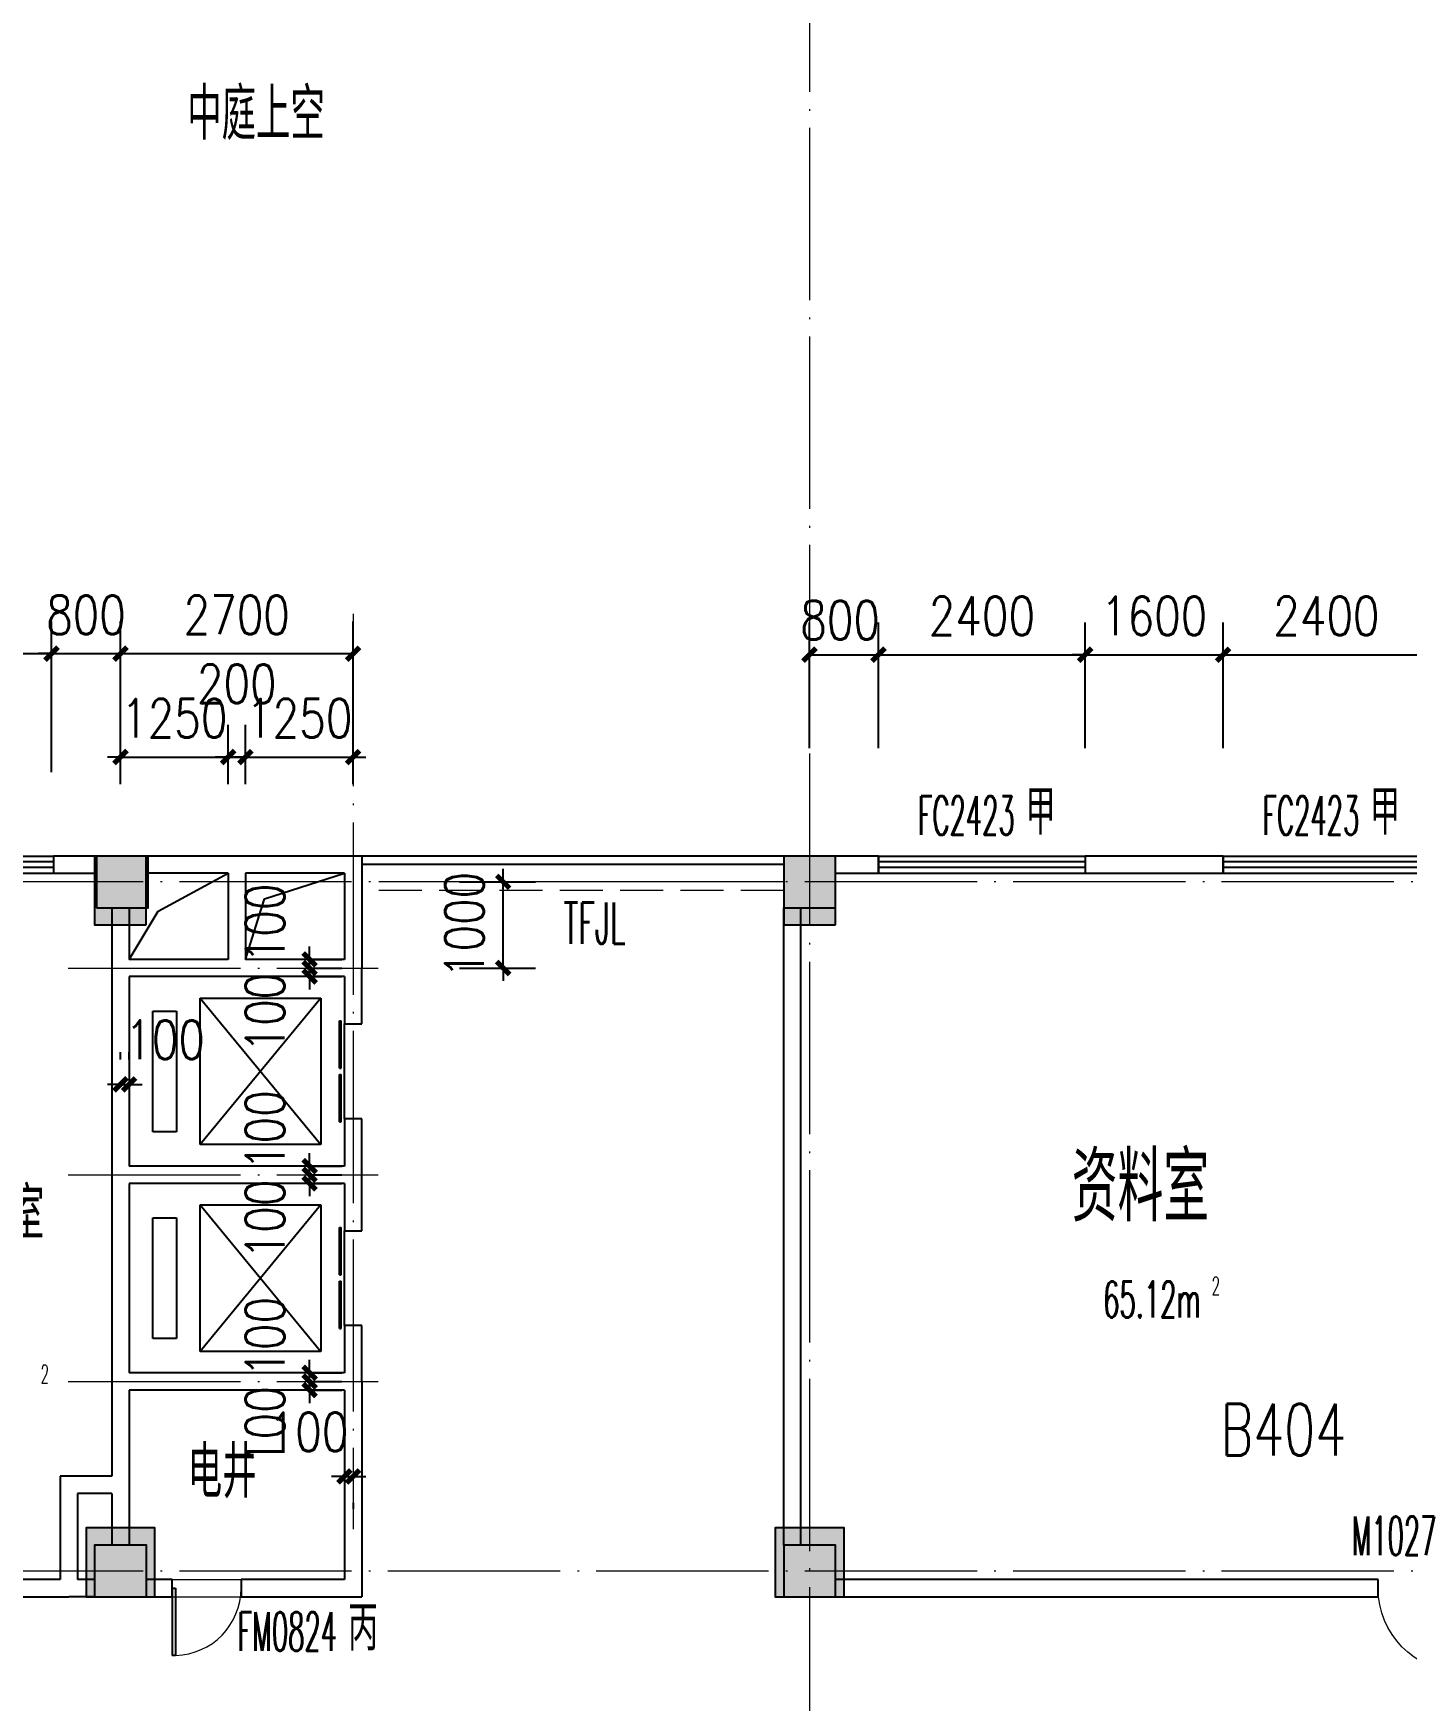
# Model space of a CAD drawing. Extents: x 1417642 to 3570900, y 124798 to 1191112.
# Drawn here: x 1547999 to 1563941, y 315712 to 335067 of the extents above; entities that cross this region are included whole.
import ezdxf

# ---------------------------------------------------------------- set-up
doc = ezdxf.new("R2010")
doc.units = 0
doc.header["$LTSCALE"] = 1000
doc.header["$MEASUREMENT"] = 0
doc.linetypes.add('DASH', pattern=[0.35, 0.25, -0.1])
doc.linetypes.add('DOTE', pattern=[2.42, 2, -0.2, 0.02, -0.2])
doc.layers.get('0').update_dxf_attribs({"linetype": 'CONTINUOUS'})
doc.layers.get('Defpoints').update_dxf_attribs({"linetype": 'CONTINUOUS'})
for name, color, linetype in [('colu', 2, 'CONTINUOUS'), ('COLUMN', 9, 'CONTINUOUS'), ('DOTE', 1, 'DOTE'), ('EVTR', 2, 'CONTINUOUS'), ('LATRINE', 6, 'CONTINUOUS'), ('PUB_DIM', 3, 'CONTINUOUS'), ('PUB_HATCH', 8, 'CONTINUOUS'), ('PUB_TEXT', 40, 'CONTINUOUS'), ('SPACE', 7, 'CONTINUOUS'), ('STAIR', 2, 'CONTINUOUS'), ('tiaozheng', 20, 'CONTINUOUS'), ('WALL', 4, 'CONTINUOUS'), ('WINDOW', 2, 'CONTINUOUS'), ('WINDOW_TEXT', 7, 'CONTINUOUS'), ('填充', 252, 'CONTINUOUS'), ('柱填充', 8, 'CONTINUOUS')]:
    doc.layers.add(name, color=color, linetype=linetype)
doc.styles.add('_TCH_SPACE', font='ROMANS', dxfattribs={"width": 0.7, "height": 5, "bigfont": 'Z'})
doc.styles.add('_TCH_WINDOW', font='ROMANS.shx', dxfattribs={"width": 0.7, "height": 400, "bigfont": 'Z.shx'})
doc.styles.add('DIM_FONT', font='SIMPLEX.shx', dxfattribs={"width": 0.8})
doc.styles.add('Z', font='ROMANS', dxfattribs={"width": 0.7, "bigfont": 'Z'})
doc.dimstyles.new('DIMN150', dxfattribs={"dimscale": 1.5, "dimtxt": 300, "dimasz": 100, "dimexe": 250, "dimexo": 300, "dimgap": 150, "dimtad": 1, "dimdec": 0, "dimzin": 0, "dimdsep": 46, "dimtxsty": 'DIM_FONT', "dimblk": 'ARCHTICK', "dimcen": 0.09, "dimdle": 1.5, "dimclrt": 7, "dimazin": 2, "dimtfac": 1, "dimtdec": 0, "dimtix": 1, "dimtmove": 2, "dimatfit": 3, "dimldrblk": 'ARCHTICK', "dimfxl": 1, "dimtolj": 1, "dimtzin": 0, "dimarcsym": 0})

# ---------------------------------------------------------------- blocks, each defined once
blk = doc.blocks.new('i89')
at = {"layer": '柱填充'}
h = blk.add_hatch(color=256, dxfattribs=at)
h.paths.add_polyline_path([(1555333, 501498), (1555333, 502098), (1554733, 502098), (1554733, 501498)])
h.paths.add_polyline_path([(1525733, 501498), (1525733, 502098), (1525133, 502098), (1525133, 501498)])
h.paths.add_polyline_path([(1517733, 501498), (1517733, 502098), (1517133, 502098), (1517133, 501498)])
h.paths.add_polyline_path([(1509733, 501498), (1509733, 502098), (1509133, 502098), (1509133, 501498)])
h.paths.add_polyline_path([(1501733, 501498), (1501733, 502098), (1501133, 502098), (1501133, 501498)])
h.paths.add_polyline_path([(1498133, 501498), (1498133, 502098), (1497533, 502098), (1497533, 501498)])
h.paths.add_polyline_path([(1498133, 529448), (1498133, 530148), (1497433, 530148), (1497433, 529448)])
h.paths.add_polyline_path([(1498133, 537448), (1498133, 538148), (1497433, 538148), (1497433, 537448)])
h.paths.add_polyline_path([(1541783, 545398), (1541783, 546098), (1541083, 546098), (1541083, 545398)])
h.paths.add_polyline_path([(1565333, 559098), (1565333, 559698), (1564733, 559698), (1564733, 559098)])
h.paths.add_polyline_path([(1565383, 549098), (1565383, 549798), (1564683, 549798), (1564683, 549098)])
h.paths.add_polyline_path([(1565333, 545498), (1565333, 546098), (1564733, 546098), (1564733, 545498)])
h.paths.add_polyline_path([(1565383, 538098), (1564683, 538098), (1564683, 537498), (1565383, 537498)])
h.paths.add_polyline_path([(1565333, 529498), (1565333, 530098), (1564733, 530098), (1564733, 529498)])
h.paths.add_polyline_path([(1565333, 519498), (1565333, 520098), (1564733, 520098), (1564733, 519498)])
h.paths.add_polyline_path([(1565333, 511498), (1565333, 512098), (1564733, 512098), (1564733, 511498)])
h.paths.add_polyline_path([(1565333, 501498), (1565333, 502098), (1564733, 502098), (1564733, 501498)])
h.paths.add_polyline_path([(1555333, 559098), (1555333, 559698), (1554733, 559698), (1554733, 559098)])
h.paths.add_polyline_path([(1555333, 549098), (1555333, 549698), (1554733, 549698), (1554733, 549098)])
h.paths.add_polyline_path([(1555333, 545498), (1555333, 546098), (1554733, 546098), (1554733, 545498)])
h.paths.add_polyline_path([(1555333, 537498), (1555333, 538098), (1554733, 538098), (1554733, 537498)])
h.paths.add_polyline_path([(1555433, 529448), (1555433, 530148), (1554733, 530148), (1554733, 529448)])
h.paths.add_polyline_path([(1555433, 519448), (1555433, 520148), (1554733, 520148), (1554733, 519448)])
h.paths.add_polyline_path([(1555433, 511498), (1555433, 512198), (1554733, 512198), (1554733, 511498)])
h.paths.add_polyline_path([(1551733, 557298), (1551733, 557898), (1551133, 557898), (1551133, 557298)])
h.paths.add_polyline_path([(1551783, 549098), (1551783, 549798), (1551083, 549798), (1551083, 549098)])
h.paths.add_polyline_path([(1551733, 545498), (1551733, 546098), (1551133, 546098), (1551133, 545498)])
h.paths.add_polyline_path([(1551733, 537498), (1551733, 538098), (1551133, 538098), (1551133, 537498)])
h.paths.add_polyline_path([(1551733, 529498), (1551733, 530098), (1551133, 530098), (1551133, 529498)])
h.paths.add_polyline_path([(1551733, 519498), (1551733, 520098), (1551133, 520098), (1551133, 519498)])
h.paths.add_polyline_path([(1551783, 511498), (1551783, 512198), (1551083, 512198), (1551083, 511498)])
h.paths.add_polyline_path([(1551733, 501498), (1551733, 502098), (1551133, 502098), (1551133, 501498)])
h.paths.add_polyline_path([(1541733, 559098), (1541733, 559698), (1541133, 559698), (1541133, 559098)])
h.paths.add_polyline_path([(1541733, 557298), (1541733, 557898), (1541133, 557898), (1541133, 557298)])
h.paths.add_polyline_path([(1541783, 549098), (1541783, 549798), (1541083, 549798), (1541083, 549098)])
h.paths.add_polyline_path([(1541733, 537498), (1541733, 538298), (1541133, 538298), (1541133, 537498)])
h.paths.add_polyline_path([(1541733, 519298), (1541733, 520098), (1541133, 520098), (1541133, 519298)])
h.paths.add_polyline_path([(1541833, 511498), (1541833, 512298), (1541033, 512298), (1541033, 511498)])
h.paths.add_polyline_path([(1541733, 501498), (1541733, 502098), (1541133, 502098), (1541133, 501498)])
h.paths.add_polyline_path([(1533733, 559098), (1533733, 559698), (1533133, 559698), (1533133, 559098)])
h.paths.add_polyline_path([(1533783, 549098), (1533783, 549798), (1533083, 549798), (1533083, 549098)])
h.paths.add_polyline_path([(1533733, 545498), (1533733, 546098), (1533133, 546098), (1533133, 545498)])
h.paths.add_polyline_path([(1533733, 537498), (1533733, 538298), (1533133, 538298), (1533133, 537498)])
h.paths.add_polyline_path([(1533733, 519298), (1533733, 520098), (1533133, 520098), (1533133, 519298)])
h.paths.add_polyline_path([(1533833, 511498), (1533833, 512298), (1533033, 512298), (1533033, 511498)])
h.paths.add_polyline_path([(1533733, 501498), (1533733, 502098), (1533133, 502098), (1533133, 501498)])
h.paths.add_polyline_path([(1525733, 559098), (1525733, 559698), (1525133, 559698), (1525133, 559098)])
h.paths.add_polyline_path([(1525783, 549098), (1525783, 549798), (1525083, 549798), (1525083, 549098)])
h.paths.add_polyline_path([(1525733, 545498), (1525733, 546098), (1525133, 546098), (1525133, 545498)])
h.paths.add_polyline_path([(1525733, 537498), (1525733, 538298), (1525133, 538298), (1525133, 537498)])
h.paths.add_polyline_path([(1525733, 519298), (1525733, 520098), (1525133, 520098), (1525133, 519298)])
h.paths.add_polyline_path([(1525833, 511498), (1525833, 512298), (1525033, 512298), (1525033, 511498)])
h.paths.add_polyline_path([(1517733, 559098), (1517733, 559698), (1517133, 559698), (1517133, 559098)])
h.paths.add_polyline_path([(1517783, 549098), (1517783, 549798), (1517083, 549798), (1517083, 549098)])
h.paths.add_polyline_path([(1517733, 545498), (1517733, 546098), (1517133, 546098), (1517133, 545498)])
h.paths.add_polyline_path([(1517733, 537498), (1517733, 538298), (1517133, 538298), (1517133, 537498)])
h.paths.add_polyline_path([(1517733, 519298), (1517733, 520098), (1517133, 520098), (1517133, 519298)])
h.paths.add_polyline_path([(1517833, 511498), (1517833, 512298), (1517033, 512298), (1517033, 511498)])
h.paths.add_polyline_path([(1509733, 559098), (1509733, 559698), (1509133, 559698), (1509133, 559098)])
h.paths.add_polyline_path([(1509783, 549098), (1509783, 549798), (1509083, 549798), (1509083, 549098)])
h.paths.add_polyline_path([(1509733, 545498), (1509733, 546098), (1509133, 546098), (1509133, 545498)])
h.paths.add_polyline_path([(1509733, 537498), (1509733, 538298), (1509133, 538298), (1509133, 537498)])
h.paths.add_polyline_path([(1509733, 519298), (1509733, 520098), (1509133, 520098), (1509133, 519298)])
h.paths.add_polyline_path([(1509833, 511498), (1509833, 512298), (1509033, 512298), (1509033, 511498)])
h.paths.add_polyline_path([(1509733, 480798), (1509733, 481398), (1509133, 481398), (1509133, 480798)])
h.paths.add_polyline_path([(1501733, 559098), (1501733, 559698), (1501133, 559698), (1501133, 559098)])
h.paths.add_polyline_path([(1501733, 549098), (1501733, 549698), (1501133, 549698), (1501133, 549098)])
h.paths.add_polyline_path([(1501733, 545498), (1501733, 546098), (1501133, 546098), (1501133, 545498)])
h.paths.add_polyline_path([(1501733, 537498), (1501733, 538098), (1501133, 538098), (1501133, 537498)])
h.paths.add_polyline_path([(1501733, 529498), (1501733, 530098), (1501133, 530098), (1501133, 529498)])
h.paths.add_polyline_path([(1501733, 519498), (1501733, 520098), (1501133, 520098), (1501133, 519498)])
h.paths.add_polyline_path([(1501833, 511498), (1501833, 512198), (1501133, 512198), (1501133, 511498)])
h.paths.add_polyline_path([(1501733, 480798), (1501733, 481398), (1501133, 481398), (1501133, 480798)])
h.paths.add_polyline_path([(1498133, 559098), (1498133, 559698), (1497533, 559698), (1497533, 559098)])
h.paths.add_polyline_path([(1498183, 549098), (1498183, 549798), (1497483, 549798), (1497483, 549098)])
h.paths.add_polyline_path([(1498133, 545498), (1498133, 546098), (1497533, 546098), (1497533, 545498)])
h.paths.add_polyline_path([(1498133, 519448), (1498133, 520148), (1497433, 520148), (1497433, 519448)])
h.paths.add_polyline_path([(1498133, 511448), (1498133, 512148), (1497433, 512148), (1497433, 511448)])
h.paths.add_polyline_path([(1498133, 480798), (1498133, 481398), (1497533, 481398), (1497533, 480798)])
h.paths.add_polyline_path([(1488133, 559098), (1488133, 559698), (1487533, 559698), (1487533, 559098)])
h.paths.add_polyline_path([(1488233, 549098), (1488233, 549798), (1487533, 549798), (1487533, 549098)])
h.paths.add_polyline_path([(1488133, 545498), (1488133, 546098), (1487533, 546098), (1487533, 545498)])
h.paths.add_polyline_path([(1488133, 537498), (1488133, 538098), (1487533, 538098), (1487533, 537498)])
h.paths.add_polyline_path([(1488133, 529498), (1488133, 530098), (1487533, 530098), (1487533, 529498)])
h.paths.add_polyline_path([(1488133, 519498), (1488133, 520098), (1487533, 520098), (1487533, 519498)])
h.paths.add_polyline_path([(1488133, 511498), (1488133, 512098), (1487533, 512098), (1487533, 511498)])
h.paths.add_polyline_path([(1488133, 501498), (1488133, 502098), (1487533, 502098), (1487533, 501498)])
h.paths.add_polyline_path([(1488133, 480798), (1488133, 481398), (1487533, 481398), (1487533, 480798)])
h.paths.add_polyline_path([(1498133, 484398), (1498133, 485198), (1497433, 485198), (1497433, 484398)])
h.paths.add_polyline_path([(1498134, 496298), (1498134, 497098), (1497433, 497098), (1497433, 496298)])
h.paths.add_polyline_path([(1487533, 497098), (1487533, 496298), (1488233, 496298), (1488233, 497098)])
h.paths.add_polyline_path([(1487533, 485198), (1487533, 484398), (1488233, 484398), (1488233, 485198)])
h.paths.add_polyline_path([(1509733, 496298), (1509733, 497098), (1509033, 497098), (1509033, 496298)])
h.paths.add_polyline_path([(1509733, 484398), (1509733, 485198), (1509033, 485198), (1509033, 484398)])
at = {"layer": 'colu'}
for points in [[(1525733, 519298), (1525733, 520098), (1525133, 520098), (1525133, 519298)], [(1533733, 519298), (1533733, 520098), (1533133, 520098), (1533133, 519298)], [(1525833, 511498), (1525833, 512298), (1525033, 512298), (1525033, 511498)], [(1533833, 511498), (1533833, 512298), (1533033, 512298), (1533033, 511498)]]:
    blk.add_lwpolyline(points, close=True, dxfattribs=at)
blk = doc.blocks.new('_ArchTick')
at = {"color": 0, "linetype": 'ByBlock', "const_width": 0.4}
blk.add_lwpolyline([(-0.5, -0.5), (0.5, 0.5)], dxfattribs=at)
blk = doc.blocks.new('*D919')
at = {"layer": 'Defpoints', "color": 0}
for p in [(1548210, 327866), (1545810, 326039), (1548210, 326039)]:
    blk.add_point(p, dxfattribs=at)
at = {"layer": 'PUB_DIM', "color": 0, "lineweight": -2}
for p, q in [((1545810, 326489), (1545810, 328241)), ((1548210, 326489), (1548210, 328241)), ((1545808, 327866), (1548212, 327866))]:
    blk.add_line(p, q, dxfattribs=at)
at = {"layer": 'PUB_DIM', "color": 0, "lineweight": -2, "xscale": 150, "yscale": 150, "zscale": 150, "rotation": 180}
blk.add_blockref('_ArchTick', (1545810, 327866), dxfattribs=at)
at = {"layer": 'PUB_DIM', "color": 0, "lineweight": -2, "xscale": 150, "yscale": 150, "zscale": 150}
blk.add_blockref('_ArchTick', (1548210, 327866), dxfattribs=at)
at = {"layer": 'PUB_DIM', "color": 7, "insert": (1547010, 328316), "char_height": 450, "attachment_point": 5, "style": 'DIM_FONT'}
blk.add_mtext('\\A1;2400', dxfattribs=at)
blk = doc.blocks.new('*D920')
at = {"layer": 'Defpoints', "color": 0}
for p in [(1549010, 327866), (1548210, 326039), (1549010, 326039)]:
    blk.add_point(p, dxfattribs=at)
at = {"layer": 'PUB_DIM', "color": 0, "lineweight": -2}
for p, q in [((1548210, 326489), (1548210, 328241)), ((1549010, 326489), (1549010, 328241)), ((1548210, 327866), (1548060, 327866)), ((1548210, 327866), (1549010, 327866)), ((1549010, 327866), (1549160, 327866))]:
    blk.add_line(p, q, dxfattribs=at)
at = {"layer": 'PUB_DIM', "color": 0, "lineweight": -2, "xscale": 150, "yscale": 150, "zscale": 150}
blk.add_blockref('_ArchTick', (1548210, 327866), dxfattribs=at)
at = {"layer": 'PUB_DIM', "color": 0, "lineweight": -2, "xscale": 150, "yscale": 150, "zscale": 150, "rotation": 180}
blk.add_blockref('_ArchTick', (1549010, 327866), dxfattribs=at)
at = {"layer": 'PUB_DIM', "color": 7, "insert": (1548610, 328316), "char_height": 450, "attachment_point": 5, "style": 'DIM_FONT'}
blk.add_mtext('\\A1;800', dxfattribs=at)
blk = doc.blocks.new('*D921')
at = {"layer": 'Defpoints', "color": 0}
for p in [(1551710, 327866), (1549010, 326039), (1551710, 326039)]:
    blk.add_point(p, dxfattribs=at)
at = {"layer": 'PUB_DIM', "color": 0, "lineweight": -2}
for p, q in [((1549010, 326489), (1549010, 328241)), ((1551710, 326489), (1551710, 328241)), ((1549008, 327866), (1551713, 327866))]:
    blk.add_line(p, q, dxfattribs=at)
at = {"layer": 'PUB_DIM', "color": 0, "lineweight": -2, "xscale": 150, "yscale": 150, "zscale": 150, "rotation": 180}
blk.add_blockref('_ArchTick', (1549010, 327866), dxfattribs=at)
at = {"layer": 'PUB_DIM', "color": 0, "lineweight": -2, "xscale": 150, "yscale": 150, "zscale": 150}
blk.add_blockref('_ArchTick', (1551710, 327866), dxfattribs=at)
at = {"layer": 'PUB_DIM', "color": 7, "insert": (1550360, 328316), "char_height": 450, "attachment_point": 5, "style": 'DIM_FONT'}
blk.add_mtext('\\A1;2700', dxfattribs=at)
blk = doc.blocks.new('*D922')
at = {"layer": 'Defpoints', "color": 0}
for p in [(1551610, 318460), (1551710, 318460), (1551710, 318314)]:
    blk.add_point(p, dxfattribs=at)
at = {"layer": 'PUB_DIM', "color": 0, "lineweight": -2}
for p, q in [((1551610, 318314), (1551460, 318314)), ((1551610, 318314), (1551710, 318314)), ((1551710, 318314), (1551860, 318314)), ((1551610, 318010), (1551610, 317939)), ((1551710, 318010), (1551710, 317939))]:
    blk.add_line(p, q, dxfattribs=at)
at = {"layer": 'PUB_DIM', "color": 0, "lineweight": -2, "xscale": 150, "yscale": 150, "zscale": 150}
blk.add_blockref('_ArchTick', (1551610, 318314), dxfattribs=at)
at = {"layer": 'PUB_DIM', "color": 0, "lineweight": -2, "xscale": 150, "yscale": 150, "zscale": 150, "rotation": 180}
blk.add_blockref('_ArchTick', (1551710, 318314), dxfattribs=at)
at = {"layer": 'PUB_DIM', "color": 7, "insert": (1551193, 318832), "char_height": 450, "attachment_point": 5, "style": 'DIM_FONT'}
blk.add_mtext('\\A1;100', dxfattribs=at)
blk = doc.blocks.new('*D923')
at = {"layer": 'Defpoints', "color": 0}
for p in [(1549110, 322866), (1549010, 322706), (1549110, 322706)]:
    blk.add_point(p, dxfattribs=at)
at = {"layer": 'PUB_DIM', "color": 0, "lineweight": -2}
for p, q in [((1549010, 323156), (1549010, 323241)), ((1549110, 323156), (1549110, 323241)), ((1549010, 322866), (1548860, 322866)), ((1549010, 322866), (1549110, 322866)), ((1549110, 322866), (1549260, 322866))]:
    blk.add_line(p, q, dxfattribs=at)
at = {"layer": 'PUB_DIM', "color": 0, "lineweight": -2, "xscale": 150, "yscale": 150, "zscale": 150}
blk.add_blockref('_ArchTick', (1549010, 322866), dxfattribs=at)
at = {"layer": 'PUB_DIM', "color": 0, "lineweight": -2, "xscale": 150, "yscale": 150, "zscale": 150, "rotation": 180}
blk.add_blockref('_ArchTick', (1549110, 322866), dxfattribs=at)
at = {"layer": 'PUB_DIM', "color": 7, "insert": (1549528, 323384), "char_height": 450, "attachment_point": 5, "style": 'DIM_FONT'}
blk.add_mtext('\\A1;100', dxfattribs=at)
blk = doc.blocks.new('*D924')
at = {"layer": 'Defpoints', "color": 0}
for p in [(1550756, 319517), (1550756, 319417), (1551206, 319517)]:
    blk.add_point(p, dxfattribs=at)
at = {"layer": 'PUB_DIM', "color": 0, "lineweight": -2}
for p, q in [((1551206, 319517), (1551206, 319667)), ((1551206, 319517), (1551581, 319517)), ((1551206, 319417), (1551206, 319517)), ((1551206, 319417), (1551581, 319417)), ((1551206, 319417), (1551206, 319267))]:
    blk.add_line(p, q, dxfattribs=at)
at = {"layer": 'PUB_DIM', "color": 0, "lineweight": -2, "xscale": 150, "yscale": 150, "zscale": 150}
for p, rotation in [((1551206, 319517), 270), ((1551206, 319417), 90)]:
    blk.add_blockref('_ArchTick', p, dxfattribs=dict(at, rotation=rotation))
at = {"layer": 'PUB_DIM', "color": 7, "insert": (1550688, 319935), "char_height": 450, "attachment_point": 5, "rotation": 90, "style": 'DIM_FONT'}
blk.add_mtext('\\A1;100', dxfattribs=at)
blk = doc.blocks.new('*D925')
at = {"layer": 'Defpoints', "color": 0}
for p in [(1550756, 319417), (1551206, 319417), (1550756, 319317)]:
    blk.add_point(p, dxfattribs=at)
at = {"layer": 'PUB_DIM', "color": 0, "lineweight": -2}
for p, q in [((1551206, 319417), (1551206, 319567)), ((1551206, 319417), (1551581, 319417)), ((1551206, 319317), (1551206, 319417)), ((1551206, 319317), (1551581, 319317)), ((1551206, 319317), (1551206, 319167))]:
    blk.add_line(p, q, dxfattribs=at)
at = {"layer": 'PUB_DIM', "color": 0, "lineweight": -2, "xscale": 150, "yscale": 150, "zscale": 150}
for p, rotation in [((1551206, 319417), 270), ((1551206, 319317), 90)]:
    blk.add_blockref('_ArchTick', p, dxfattribs=dict(at, rotation=rotation))
at = {"layer": 'PUB_DIM', "color": 7, "insert": (1550688, 318899), "char_height": 450, "attachment_point": 5, "rotation": 90, "style": 'DIM_FONT'}
blk.add_mtext('\\A1;100', dxfattribs=at)
blk = doc.blocks.new('*D926')
at = {"layer": 'Defpoints', "color": 0}
for p in [(1550756, 321917), (1551206, 321917), (1550756, 321817)]:
    blk.add_point(p, dxfattribs=at)
at = {"layer": 'PUB_DIM', "color": 0, "lineweight": -2}
for p, q in [((1551206, 321917), (1551206, 322067)), ((1551206, 321917), (1551581, 321917)), ((1551206, 321817), (1551206, 321917)), ((1551206, 321817), (1551581, 321817)), ((1551206, 321817), (1551206, 321667))]:
    blk.add_line(p, q, dxfattribs=at)
at = {"layer": 'PUB_DIM', "color": 0, "lineweight": -2, "xscale": 150, "yscale": 150, "zscale": 150}
for p, rotation in [((1551206, 321917), 270), ((1551206, 321817), 90)]:
    blk.add_blockref('_ArchTick', p, dxfattribs=dict(at, rotation=rotation))
at = {"layer": 'PUB_DIM', "color": 7, "insert": (1550688, 322335), "char_height": 450, "attachment_point": 5, "rotation": 90, "style": 'DIM_FONT'}
blk.add_mtext('\\A1;100', dxfattribs=at)
blk = doc.blocks.new('*D927')
at = {"layer": 'Defpoints', "color": 0}
for p in [(1550756, 321817), (1550756, 321717), (1551206, 321817)]:
    blk.add_point(p, dxfattribs=at)
at = {"layer": 'PUB_DIM', "color": 0, "lineweight": -2}
for p, q in [((1551206, 321817), (1551206, 321967)), ((1551206, 321817), (1551581, 321817)), ((1551206, 321717), (1551206, 321817)), ((1551206, 321717), (1551581, 321717)), ((1551206, 321717), (1551206, 321567))]:
    blk.add_line(p, q, dxfattribs=at)
at = {"layer": 'PUB_DIM', "color": 0, "lineweight": -2, "xscale": 150, "yscale": 150, "zscale": 150}
for p, rotation in [((1551206, 321817), 270), ((1551206, 321717), 90)]:
    blk.add_blockref('_ArchTick', p, dxfattribs=dict(at, rotation=rotation))
at = {"layer": 'PUB_DIM', "color": 7, "insert": (1550688, 321299), "char_height": 450, "attachment_point": 5, "rotation": 90, "style": 'DIM_FONT'}
blk.add_mtext('\\A1;100', dxfattribs=at)
blk = doc.blocks.new('*D928')
at = {"layer": 'Defpoints', "color": 0}
for p in [(1550756, 324317), (1550756, 324217), (1551206, 324317)]:
    blk.add_point(p, dxfattribs=at)
at = {"layer": 'PUB_DIM', "color": 0, "lineweight": -2}
for p, q in [((1551206, 324317), (1551206, 324467)), ((1551206, 324317), (1551581, 324317)), ((1551206, 324217), (1551206, 324317)), ((1551206, 324217), (1551581, 324217)), ((1551206, 324217), (1551206, 324067))]:
    blk.add_line(p, q, dxfattribs=at)
at = {"layer": 'PUB_DIM', "color": 0, "lineweight": -2, "xscale": 150, "yscale": 150, "zscale": 150}
for p, rotation in [((1551206, 324317), 270), ((1551206, 324217), 90)]:
    blk.add_blockref('_ArchTick', p, dxfattribs=dict(at, rotation=rotation))
at = {"layer": 'PUB_DIM', "color": 7, "insert": (1550688, 324735), "char_height": 450, "attachment_point": 5, "rotation": 90, "style": 'DIM_FONT'}
blk.add_mtext('\\A1;100', dxfattribs=at)
blk = doc.blocks.new('*D929')
at = {"layer": 'Defpoints', "color": 0}
for p in [(1550756, 324217), (1551206, 324217), (1550756, 324117)]:
    blk.add_point(p, dxfattribs=at)
at = {"layer": 'PUB_DIM', "color": 0, "lineweight": -2}
for p, q in [((1551206, 324217), (1551206, 324367)), ((1551206, 324217), (1551581, 324217)), ((1551206, 324117), (1551206, 324217)), ((1551206, 324117), (1551581, 324117)), ((1551206, 324117), (1551206, 323967))]:
    blk.add_line(p, q, dxfattribs=at)
at = {"layer": 'PUB_DIM', "color": 0, "lineweight": -2, "xscale": 150, "yscale": 150, "zscale": 150}
for p, rotation in [((1551206, 324217), 270), ((1551206, 324117), 90)]:
    blk.add_blockref('_ArchTick', p, dxfattribs=dict(at, rotation=rotation))
at = {"layer": 'PUB_DIM', "color": 7, "insert": (1550688, 323699), "char_height": 450, "attachment_point": 5, "rotation": 90, "style": 'DIM_FONT'}
blk.add_mtext('\\A1;100', dxfattribs=at)
blk = doc.blocks.new('*D1189')
at = {"layer": 'Defpoints', "color": 0}
for p in [(1552496, 325217), (1553453, 325217), (1552496, 324217)]:
    blk.add_point(p, dxfattribs=at)
at = {"layer": 'PUB_DIM', "color": 0, "lineweight": -2}
for p, q in [((1553453, 325217), (1553453, 325367)), ((1552946, 325217), (1553828, 325217)), ((1553453, 324217), (1553453, 325217)), ((1552946, 324217), (1553828, 324217)), ((1553453, 324217), (1553453, 324067))]:
    blk.add_line(p, q, dxfattribs=at)
at = {"layer": 'PUB_DIM', "color": 0, "lineweight": -2, "xscale": 150, "yscale": 150, "zscale": 150}
for p, rotation in [((1553453, 325217), 270), ((1553453, 324217), 90)]:
    blk.add_blockref('_ArchTick', p, dxfattribs=dict(at, rotation=rotation))
at = {"layer": 'PUB_DIM', "color": 7, "insert": (1553003, 324717), "char_height": 450, "attachment_point": 5, "rotation": 90, "style": 'DIM_FONT'}
blk.add_mtext('\\A1;1000', dxfattribs=at)
blk = doc.blocks.new('*D1505')
at = {"layer": 'Defpoints', "color": 0}
for p in [(1557810, 327854), (1557010, 326319), (1557810, 326319)]:
    blk.add_point(p, dxfattribs=at)
at = {"layer": 'PUB_DIM', "color": 0, "lineweight": -2}
for p, q in [((1557010, 326769), (1557010, 328229)), ((1557810, 326769), (1557810, 328229)), ((1557008, 327854), (1557813, 327854))]:
    blk.add_line(p, q, dxfattribs=at)
at = {"layer": 'PUB_DIM', "color": 0, "lineweight": -2, "xscale": 150, "yscale": 150, "zscale": 150, "rotation": 180}
blk.add_blockref('_ArchTick', (1557010, 327854), dxfattribs=at)
at = {"layer": 'PUB_DIM', "color": 0, "lineweight": -2, "xscale": 150, "yscale": 150, "zscale": 150}
blk.add_blockref('_ArchTick', (1557810, 327854), dxfattribs=at)
at = {"layer": 'PUB_DIM', "color": 7, "insert": (1557364, 328255), "char_height": 450, "attachment_point": 5, "style": 'DIM_FONT'}
blk.add_mtext('\\A1;800', dxfattribs=at)
blk = doc.blocks.new('*D1506')
at = {"layer": 'Defpoints', "color": 0}
for p in [(1560210, 327854), (1557810, 326319), (1560210, 326319)]:
    blk.add_point(p, dxfattribs=at)
at = {"layer": 'PUB_DIM', "color": 0, "lineweight": -2}
for p, q in [((1557810, 326769), (1557810, 328229)), ((1560210, 326769), (1560210, 328229)), ((1557808, 327854), (1560213, 327854))]:
    blk.add_line(p, q, dxfattribs=at)
at = {"layer": 'PUB_DIM', "color": 0, "lineweight": -2, "xscale": 150, "yscale": 150, "zscale": 150, "rotation": 180}
blk.add_blockref('_ArchTick', (1557810, 327854), dxfattribs=at)
at = {"layer": 'PUB_DIM', "color": 0, "lineweight": -2, "xscale": 150, "yscale": 150, "zscale": 150}
blk.add_blockref('_ArchTick', (1560210, 327854), dxfattribs=at)
at = {"layer": 'PUB_DIM', "color": 7, "insert": (1559010, 328304), "char_height": 450, "attachment_point": 5, "style": 'DIM_FONT'}
blk.add_mtext('\\A1;2400', dxfattribs=at)
blk = doc.blocks.new('*D1507')
at = {"layer": 'Defpoints', "color": 0}
for p in [(1561810, 327854), (1560210, 326319), (1561810, 326319)]:
    blk.add_point(p, dxfattribs=at)
at = {"layer": 'PUB_DIM', "color": 0, "lineweight": -2}
for p, q in [((1560210, 326769), (1560210, 328229)), ((1561810, 326769), (1561810, 328229)), ((1560210, 327854), (1560060, 327854)), ((1560210, 327854), (1561810, 327854)), ((1561810, 327854), (1561960, 327854))]:
    blk.add_line(p, q, dxfattribs=at)
at = {"layer": 'PUB_DIM', "color": 0, "lineweight": -2, "xscale": 150, "yscale": 150, "zscale": 150}
blk.add_blockref('_ArchTick', (1560210, 327854), dxfattribs=at)
at = {"layer": 'PUB_DIM', "color": 0, "lineweight": -2, "xscale": 150, "yscale": 150, "zscale": 150, "rotation": 180}
blk.add_blockref('_ArchTick', (1561810, 327854), dxfattribs=at)
at = {"layer": 'PUB_DIM', "color": 7, "insert": (1561010, 328304), "char_height": 450, "attachment_point": 5, "style": 'DIM_FONT'}
blk.add_mtext('\\A1;1600', dxfattribs=at)
blk = doc.blocks.new('*D1508')
at = {"layer": 'Defpoints', "color": 0}
for p in [(1564210, 327854), (1561810, 326319), (1564210, 326319)]:
    blk.add_point(p, dxfattribs=at)
at = {"layer": 'PUB_DIM', "color": 0, "lineweight": -2}
for p, q in [((1561810, 326769), (1561810, 328229)), ((1564210, 326769), (1564210, 328229)), ((1561808, 327854), (1564213, 327854))]:
    blk.add_line(p, q, dxfattribs=at)
at = {"layer": 'PUB_DIM', "color": 0, "lineweight": -2, "xscale": 150, "yscale": 150, "zscale": 150, "rotation": 180}
blk.add_blockref('_ArchTick', (1561810, 327854), dxfattribs=at)
at = {"layer": 'PUB_DIM', "color": 0, "lineweight": -2, "xscale": 150, "yscale": 150, "zscale": 150}
blk.add_blockref('_ArchTick', (1564210, 327854), dxfattribs=at)
at = {"layer": 'PUB_DIM', "color": 7, "insert": (1563010, 328304), "char_height": 450, "attachment_point": 5, "style": 'DIM_FONT'}
blk.add_mtext('\\A1;2400', dxfattribs=at)
blk = doc.blocks.new('*D1517')
at = {"layer": 'Defpoints', "color": 0}
for p in [(1550260, 326666), (1549010, 325900), (1550260, 325900)]:
    blk.add_point(p, dxfattribs=at)
at = {"layer": 'PUB_DIM', "color": 0, "lineweight": -2}
for p, q in [((1549010, 326350), (1549010, 327041)), ((1550260, 326350), (1550260, 327041)), ((1549010, 326666), (1548860, 326666)), ((1549010, 326666), (1550260, 326666)), ((1550260, 326666), (1550410, 326666))]:
    blk.add_line(p, q, dxfattribs=at)
at = {"layer": 'PUB_DIM', "color": 0, "lineweight": -2, "xscale": 150, "yscale": 150, "zscale": 150}
blk.add_blockref('_ArchTick', (1549010, 326666), dxfattribs=at)
at = {"layer": 'PUB_DIM', "color": 0, "lineweight": -2, "xscale": 150, "yscale": 150, "zscale": 150, "rotation": 180}
blk.add_blockref('_ArchTick', (1550260, 326666), dxfattribs=at)
at = {"layer": 'PUB_DIM', "color": 7, "insert": (1549635, 327116), "char_height": 450, "attachment_point": 5, "style": 'DIM_FONT'}
blk.add_mtext('\\A1;1250', dxfattribs=at)
blk = doc.blocks.new('*D1518')
at = {"layer": 'Defpoints', "color": 0}
for p in [(1550460, 326666), (1550260, 325900), (1550460, 325900)]:
    blk.add_point(p, dxfattribs=at)
at = {"layer": 'PUB_DIM', "color": 0, "lineweight": -2}
for p, q in [((1550260, 326350), (1550260, 327041)), ((1550460, 326350), (1550460, 327041)), ((1550260, 326666), (1550110, 326666)), ((1550260, 326666), (1550460, 326666)), ((1550460, 326666), (1550610, 326666))]:
    blk.add_line(p, q, dxfattribs=at)
at = {"layer": 'PUB_DIM', "color": 0, "lineweight": -2, "xscale": 150, "yscale": 150, "zscale": 150}
blk.add_blockref('_ArchTick', (1550260, 326666), dxfattribs=at)
at = {"layer": 'PUB_DIM', "color": 0, "lineweight": -2, "xscale": 150, "yscale": 150, "zscale": 150, "rotation": 180}
blk.add_blockref('_ArchTick', (1550460, 326666), dxfattribs=at)
at = {"layer": 'PUB_DIM', "color": 7, "insert": (1550360, 327517), "char_height": 450, "attachment_point": 5, "style": 'DIM_FONT'}
blk.add_mtext('\\A1;200', dxfattribs=at)
blk = doc.blocks.new('*D1519')
at = {"layer": 'Defpoints', "color": 0}
for p in [(1551710, 326666), (1550460, 325900), (1551710, 325900)]:
    blk.add_point(p, dxfattribs=at)
at = {"layer": 'PUB_DIM', "color": 0, "lineweight": -2}
for p, q in [((1550460, 326350), (1550460, 327041)), ((1551710, 326350), (1551710, 327041)), ((1550460, 326666), (1550310, 326666)), ((1550460, 326666), (1551710, 326666)), ((1551710, 326666), (1551860, 326666))]:
    blk.add_line(p, q, dxfattribs=at)
at = {"layer": 'PUB_DIM', "color": 0, "lineweight": -2, "xscale": 150, "yscale": 150, "zscale": 150}
blk.add_blockref('_ArchTick', (1550460, 326666), dxfattribs=at)
at = {"layer": 'PUB_DIM', "color": 0, "lineweight": -2, "xscale": 150, "yscale": 150, "zscale": 150, "rotation": 180}
blk.add_blockref('_ArchTick', (1551710, 326666), dxfattribs=at)
at = {"layer": 'PUB_DIM', "color": 7, "insert": (1551085, 327116), "char_height": 450, "attachment_point": 5, "style": 'DIM_FONT'}
blk.add_mtext('\\A1;1250', dxfattribs=at)
blk = doc.blocks.new('_FZH')
blk.add_lwpolyline([(-0.5, -0.5), (0.5, -0.5), (0.5, 0.5), (-0.5, 0.5)], close=True)
at = {"layer": 'PUB_HATCH'}
blk.add_solid([(-0.5, -0.5), (0.5, -0.5), (-0.5, 0.5), (0.5, 0.5)], dxfattribs=at)
blk = doc.blocks.new('$TCHSYS$WIN2D')
for p, q in [((-0.5, 0.5), (0.5, 0.5)), ((-0.5, 0.5), (-0.5, -0.5)), ((0.5, 0.5), (0.5, -0.5)), ((0.5, 0.1667), (-0.5, 0.1667)), ((0.5, -0.1667), (-0.5, -0.1667)), ((-0.5, -0.5), (0.5, -0.5))]:
    blk.add_line(p, q)
blk = doc.blocks.new('$DorLib2D$00000001')
for p, q in [((0.45, 0.975), (0.5, 0.975)), ((0.45, 0), (0.45, 0.975)), ((0.5, 0), (0.5, 0.975)), ((0.5, 0), (0.45, 0))]:
    blk.add_line(p, q)
at = {"lineweight": 13}
blk.add_arc((0.475, 0), 0.975, 91.4693, 180, dxfattribs=at)
blk = doc.blocks.new('$DORLIB2D$00000127')
at = {"color": 0}
for points in [[(-0.533, 0.795), (-0.533, 0.69)], [(-0.033, 0.795), (-0.533, 0.795)], [(-0.033, 0.795), (-0.033, 0.69)], [(0.533, 0.795), (0.033, 0.795)], [(0.033, 0.795), (0.033, 0.69)], [(0.533, 0.795), (0.533, 0.69)], [(-0.033, 0.69), (-0.533, 0.69)], [(0.533, 0.69), (0.033, 0.69)], [(0.5, 0.5), (-0.5, 0.5)]]:
    blk.add_lwpolyline(points, dxfattribs=at)

msp = doc.modelspace()

# ---------------------------------------------------------------- linework, layer by layer
at = {"layer": 'DOTE', "lineweight": 0}
for points in [[(1557010.3, 370268.3), (1557010.3, 259645.1)], [(1597673.8, 325217), (1501410.3, 325217)], [(1548404.6, 324217), (1552003.1, 324217)], [(1548404.6, 321817), (1552003.1, 321817)], [(1548404.6, 319417), (1552003.1, 319417)], [(1597673.8, 317217), (1501410.3, 317217)]]:
    msp.add_lwpolyline(points, dxfattribs=at)
at = {"layer": 'DOTE', "lineweight": 0, "elevation": 0}
msp.add_lwpolyline([(1551710.3, 328327), (1551710.3, 317702.1)], dxfattribs=at)
at = {"layer": 'EVTR'}
for p, q in [((1549935.3, 323867), (1551335.3, 323867)), ((1549935.3, 322167), (1549935.3, 323867)), ((1549935.3, 323867), (1551335.3, 322167)), ((1551335.3, 323867), (1549935.3, 322167)), ((1551335.3, 323867), (1551335.3, 322167)), ((1549385.3, 323717), (1549660.3, 323717)), ((1549385.3, 322317), (1549385.3, 323717)), ((1549660.3, 323717), (1549660.3, 322317)), ((1549660.3, 322317), (1549385.3, 322317)), ((1551335.3, 322167), (1549935.3, 322167)), ((1549385.3, 321317), (1549660.3, 321317)), ((1549385.3, 319917), (1549385.3, 321317)), ((1549660.3, 321317), (1549660.3, 319917)), ((1549935.3, 321467), (1551335.3, 321467)), ((1549935.3, 319767), (1549935.3, 321467)), ((1549935.3, 321467), (1551335.3, 319767)), ((1551335.3, 321467), (1549935.3, 319767)), ((1551335.3, 321467), (1551335.3, 319767)), ((1549660.3, 319917), (1549385.3, 319917)), ((1551335.3, 319767), (1549935.3, 319767))]:
    msp.add_line(p, q, dxfattribs=at)
at = {"layer": 'LATRINE', "linetype": 'DASH', "lineweight": 0, "ltscale": 2}
for p, q in [((1556710.3, 325217), (1551810.3, 325217)), ((1556710.3, 325117), (1551810.3, 325117))]:
    msp.add_line(p, q, dxfattribs=at)
at = {"layer": 'STAIR'}
for p, q in [((1556710.3, 325517), (1551810.3, 325517)), ((1556710.3, 325417), (1551810.3, 325417))]:
    msp.add_line(p, q, dxfattribs=at)
at = {"layer": 'tiaozheng', "color": 2}
for p, q in [((1549448.9, 324875.1), (1550260.3, 325317)), ((1550682.6, 325020), (1551610.3, 325317)), ((1550460.3, 324317), (1550682.6, 325020)), ((1549110.3, 324317), (1549448.9, 324875.1))]:
    msp.add_line(p, q, dxfattribs=at)
at = {"layer": 'WALL'}
for p, q in [((1548730.9, 325517), (1548230.9, 325517)), ((1548230.9, 325517), (1548230.9, 325317)), ((1550360.3, 325517), (1549330.9, 325517)), ((1551810.3, 325517), (1550360.3, 325517)), ((1551810.3, 325517), (1551810.3, 324217)), ((1557810.3, 325517), (1557310.3, 325517)), ((1557810.3, 325317), (1557810.3, 325517)), ((1561810.3, 325517), (1560210.3, 325517)), ((1560210.3, 325517), (1560210.3, 325317)), ((1561810.3, 325317), (1561810.3, 325517)), ((1548230.9, 325317), (1548730.9, 325317)), ((1550260.3, 325317), (1549330.9, 325317)), ((1550260.3, 325317), (1550260.3, 324317)), ((1551610.3, 325317), (1550460.3, 325317)), ((1550460.3, 325317), (1550460.3, 324317)), ((1551610.3, 325317), (1551610.3, 324317)), ((1557310.3, 325317), (1557810.3, 325317)), ((1560210.3, 325317), (1561810.3, 325317)), ((1548910.3, 324917), (1548910.3, 324217)), ((1549110.3, 324917), (1549110.3, 324317)), ((1556710.3, 317517), (1556710.3, 324917)), ((1556910.3, 317517), (1556910.3, 324917)), ((1548910.3, 324217), (1548910.3, 321817)), ((1550260.3, 324317), (1549110.3, 324317)), ((1551610.3, 324317), (1550460.3, 324317)), ((1551810.3, 323567), (1551810.3, 324217)), ((1549110.3, 324117), (1549110.3, 321917)), ((1550360.3, 324117), (1549110.3, 324117)), ((1551610.3, 324117), (1550360.3, 324117)), ((1551610.3, 324117), (1551610.3, 323567)), ((1551610.3, 323567), (1551810.3, 323567)), ((1551810.3, 322467), (1551610.3, 322467)), ((1551610.3, 322467), (1551610.3, 321917)), ((1551810.3, 321817), (1551810.3, 322467)), ((1551610.3, 321917), (1549110.3, 321917)), ((1548910.3, 321817), (1548910.3, 319417)), ((1551610.3, 321717), (1549110.3, 321717)), ((1549110.3, 321717), (1549110.3, 319517)), ((1551610.3, 321717), (1551610.3, 321167)), ((1551810.3, 321167), (1551810.3, 321817)), ((1551610.3, 321167), (1551810.3, 321167)), ((1551810.3, 320067), (1551610.3, 320067)), ((1551610.3, 320067), (1551610.3, 319517)), ((1551810.3, 319417), (1551810.3, 320067)), ((1548910.3, 319417), (1548910.3, 318317)), ((1551610.3, 319517), (1549110.3, 319517)), ((1551810.3, 319417), (1551810.3, 316917)), ((1551610.3, 319317), (1549110.3, 319317)), ((1549110.3, 319317), (1549110.3, 318217)), ((1551610.3, 319317), (1551610.3, 317117)), ((1548910.3, 318317), (1548310.3, 318317)), ((1548310.3, 318317), (1548310.3, 317117)), ((1549110.3, 318217), (1549110.3, 317517)), ((1548910.3, 318117), (1548510.3, 318117)), ((1548510.3, 318117), (1548510.3, 317117)), ((1548910.3, 318117), (1548910.3, 317517)), ((1548310.3, 317117), (1547510.1, 317117)), ((1548710.3, 317117), (1548510.3, 317117)), ((1549610.3, 317117), (1549310.3, 317117)), ((1549610.3, 316917), (1549610.3, 317117)), ((1551610.3, 317117), (1550410.3, 317117)), ((1550410.3, 317117), (1550410.3, 316917)), ((1563610.3, 317117), (1557310.3, 317117)), ((1563610.3, 316917), (1563610.3, 317117)), ((1547510.1, 316917), (1548410.3, 316917)), ((1548710.3, 316917), (1548410.3, 316917)), ((1549310.3, 316917), (1549610.3, 316917)), ((1550410.3, 316917), (1551810.3, 316917)), ((1557310.3, 316917), (1563610.3, 316917))]:
    msp.add_line(p, q, dxfattribs=at)
at = {"layer": 'WINDOW', "lineweight": 0}
for p, q in [((1549610.3, 317117), (1550410.3, 317117)), ((1549610.3, 316917), (1550410.3, 316917))]:
    msp.add_line(p, q, dxfattribs=at)

# ---------------------------------------------------------------- block references
at = {"layer": 'COLUMN', "lineweight": 0, "xscale": 600, "yscale": 600, "zscale": 600}
for p in [(1549030.9, 325217), (1557010.3, 325217), (1549010.3, 317217), (1557010.3, 317217)]:
    msp.add_blockref('_FZH', p, dxfattribs=at)
at = {"layer": 'tiaozheng'}
msp.add_blockref('i89', (23577.2, -194581.3), dxfattribs=at)
at = {"layer": 'WINDOW', "color": 2, "xscale": -2400, "yscale": -200, "zscale": -2400, "rotation": 180}
msp.add_blockref('$TCHSYS$WIN2D', (1547030.9, 325417), dxfattribs=at)
at = {"layer": 'WINDOW', "color": 2, "xscale": 2400, "yscale": 200, "zscale": 2400}
for p in [(1559010.3, 325417), (1563010.3, 325417)]:
    msp.add_blockref('$TCHSYS$WIN2D', p, dxfattribs=at)
at = {"layer": 'WINDOW', "xscale": 1100, "yscale": -200, "zscale": 1100, "rotation": 270}
for p in [(1551710.3, 323017), (1551710.3, 320617)]:
    msp.add_blockref('$DORLIB2D$00000127', p, dxfattribs=at)
at = {"layer": 'WINDOW', "lineweight": 0}
ref = msp.add_blockref('$DorLib2D$00000001', (1564110.3, 317017), dxfattribs=dict(at, xscale=-1000, yscale=1000, zscale=-1000, rotation=180))
ref.add_attrib('A', 'M1027', (1563304.7, 317402), dxfattribs={"layer": 'WINDOW_TEXT', "lineweight": 0, "height": 446.25, "style": '_TCH_WINDOW', "width": 0.494118})
at = {"layer": 'WINDOW', "lineweight": 0, "xscale": 800, "yscale": 800, "zscale": 800, "rotation": 180}
msp.add_blockref('$DorLib2D$00000001', (1550010.3, 317017), dxfattribs=at)

# ---------------------------------------------------------------- texts
at = {"layer": 'PUB_TEXT', "style": 'Z'}
for s, height, width, p in [('中庭上空', 600, 0.7, (1549785.7, 333830.2)), ('TFJL', 480, 0.525, (1554152.4, 324499)), ('电井', 600, 0.7, (1549791.2, 318066.5))]:
    msp.add_text(s, height=height, dxfattribs=dict(at, width=width)).set_placement(p)
at = {"layer": 'PUB_TEXT', "color": 1, "lineweight": 60, "style": 'Z', "width": 0.7}
msp.add_text('B404', height=600, dxfattribs=at).set_placement((1561782.7, 318557.4))
at = {"layer": 'SPACE', "style": '_TCH_SPACE', "width": 0.525}
for s, height, p in [('65.12m', 420, (1560419, 320159.3)), ('2', 210, (1561679, 320421.8)), ('2', 210, (1548084.1, 319399.4))]:
    msp.add_text(s, height=height, dxfattribs=at).set_placement(p)
at = {"layer": 'WINDOW_TEXT', "color": 2, "style": '_TCH_WINDOW'}
for s, height, width, p in [('FC2423', 446.25, 0.494118, (1558266.9, 325764.3)), ('甲', 525, 0.7, (1559516.4, 325764.3)), ('FC2423', 446.25, 0.494118, (1562266.9, 325764.2)), ('甲', 525, 0.7, (1563516.4, 325764.2))]:
    msp.add_text(s, height=height, dxfattribs=dict(at, width=width)).set_placement(p)
at = {"layer": 'WINDOW_TEXT', "style": '_TCH_WINDOW'}
for s, height, width, p in [('FM0824', 446.25, 0.494118, (1550371.2, 316292.2)), ('丙', 525, 0.7, (1551652.2, 316292.2))]:
    msp.add_text(s, height=height, dxfattribs=dict(at, width=width)).set_placement(p)
at = {"layer": '填充', "attachment_point": 1, "style": '_TCH_WINDOW'}
for s, insert, char_height, width in [('{\\C2;资料室}', (1560053.4, 322074), 800, 2242.321), (' {\\C2;心理咨询室}', (1545843, 321669), 600, 2458.448)]:
    msp.add_mtext(s, dxfattribs=dict(at, insert=insert, char_height=char_height, width=width))

# ---------------------------------------------------------------- dimensions: what is measured, and where the dimension line sits
at = {"layer": 'PUB_DIM'}
for p1, p2, distance, picture, middle in [((1545809.9, 326038.7), (1548209.9, 326038.7), 1827.3, '*D919', (1547009.9, 328315.9)), ((1548209.9, 326038.7), (1549010.3, 326038.7), 1827.3, '*D920', (1548610.1, 328315.9)), ((1549010.3, 326038.7), (1551710.3, 326038.7), 1827.3, '*D921', (1550360.3, 328315.9)), ((1557810.3, 326318.5), (1560210.3, 326318.5), 1535.8, '*D1506', (1559010.3, 328304.3)), ((1560210.3, 326318.5), (1561810.3, 326318.5), 1535.8, '*D1507', (1561010.3, 328304.3)), ((1561810.3, 326318.5), (1564210.3, 326318.5), 1535.8, '*D1508', (1563010.3, 328304.3)), ((1549010.3, 325900.4), (1550260.3, 325900.4), 765.5, '*D1517', (1549635.3, 327115.9)), ((1550460.3, 325900.4), (1551710.3, 325900.4), 765.5, '*D1519', (1551085.3, 327115.9)), ((1552496, 324217), (1552496, 325217), -956.7, '*D1189', (1553002.7, 324717))]:
    dim = msp.add_aligned_dim(p1=p1, p2=p2, distance=distance, dimstyle='DIMN150', dxfattribs=at)
    dim.commit()
    dim.dimension.update_dxf_attribs({"geometry": picture, "text_midpoint": middle})
for base, p1, p2, angle, picture, middle in [((1557810.3, 327854.3), (1557010.3, 326318.5), (1557810.3, 326318.5), 0, '*D1505', (1557363.7, 328254.9)), ((1550460.3, 326665.9), (1550260.3, 325900.4), (1550460.3, 325900.4), 360, '*D1518', (1550360.3, 327517.2)), ((1551206, 324317), (1550756.1, 324217), (1550756.1, 324317), 90, '*D928', (1550688.5, 324734.7)), ((1551206, 324217), (1550756.1, 324117), (1550756.1, 324217), 90, '*D929', (1550688.5, 323699.2)), ((1549110.3, 322866.5), (1549010.3, 322706.3), (1549110.3, 322706.3), 0, '*D923', (1549528, 323384)), ((1551206, 321917), (1550756.1, 321817), (1550756.1, 321917), 90, '*D926', (1550688.5, 322334.7)), ((1551206, 321817), (1550756.1, 321717), (1550756.1, 321817), 90, '*D927', (1550688.5, 321299.2)), ((1551206, 319517), (1550756.1, 319417), (1550756.1, 319517), 90, '*D924', (1550688.5, 319934.7)), ((1551206, 319417), (1550756.1, 319317), (1550756.1, 319417), 90, '*D925', (1550688.5, 318899.2)), ((1551710.3, 318314.4), (1551610.3, 318459.6), (1551710.3, 318459.6), 0, '*D922', (1551192.5, 318831.9))]:
    dim = msp.add_linear_dim(base=base, p1=p1, p2=p2, angle=angle, dimstyle='DIMN150', dxfattribs=at)
    dim.commit()
    dim.dimension.update_dxf_attribs({"geometry": picture, "text_midpoint": middle, "dimtype": 129})

doc.saveas('drawing.dxf')
